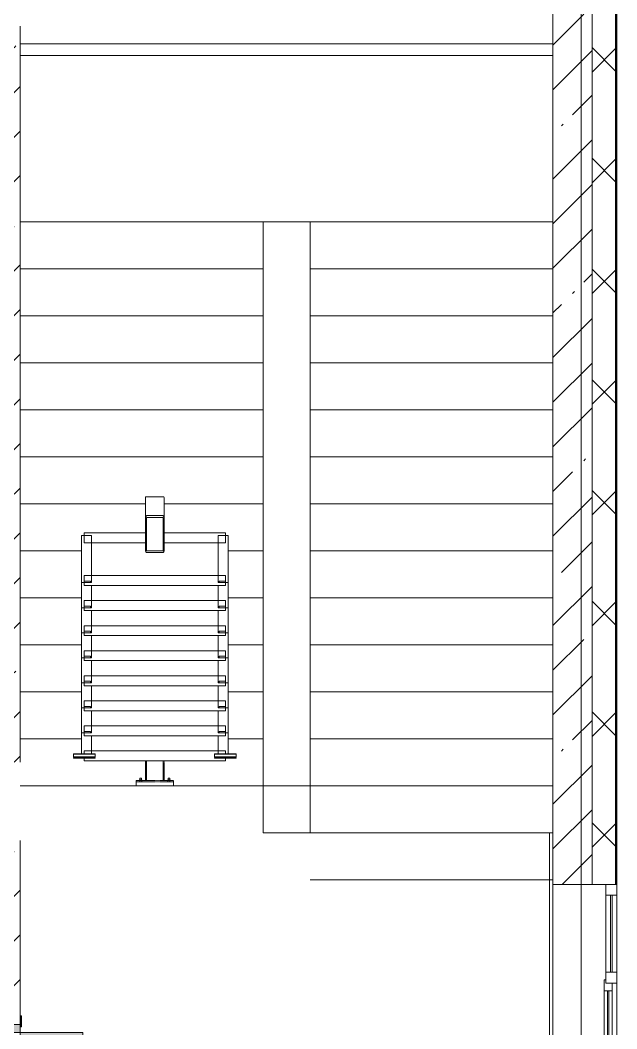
# Model space of a CAD drawing. Header units: millimetres. Extents: x 35316 to 242799, y -8553 to 29000.
# Drawn here: x 229357 to 233165, y 12198 to 18638 of the extents above; entities that cross this region are included whole.
import ezdxf

# ---------------------------------------------------------------- set-up
doc = ezdxf.new("R2010")
doc.units = ezdxf.units.MM
doc.linetypes.add('200_ШТРИХ__ш1_п0_6_', pattern=[1.6, 1, -0.6])
for name, color, linetype, lineweight in [('A-DETL-MBND-1', 7, '200_ШТРИХ__ш1_п0_6_', 9), ('A-GENM-6', 7, 'Continuous', 5), ('A-GLAZ-2', 7, 'Continuous', 5), ('A-WALL', 7, 'Continuous', 9), ('A-WALL-2', 7, 'Continuous', 5), ('I-WALL-5', 7, 'Continuous', 5), ('S-STRS-3', 7, 'Continuous', 5), ('Оси', 7, 'Continuous', 9)]:
    doc.layers.add(name, color=color, linetype=linetype, lineweight=lineweight)
for name, color, linetype, lineweight, true_color in [('A-DOOR-3', 7, 'Continuous', 5, 0xaaaaaa), ('A-DOOR-4', 7, 'Continuous', 5, 0xe2e2e2), ('A-DOOR-FRAM-2', 7, 'Continuous', 5, 0xe2e2e2), ('A-DOOR-FRAM-3', 7, 'Continuous', 5, 0xaaaaaa), ('A-FLOR-3', 7, 'Continuous', 5, 0xaaaaaa)]:
    doc.layers.add(name, color=color, linetype=linetype, lineweight=lineweight, true_color=true_color)
pattern_1 = [(45, (107926.8, 0), (-285.1231, 285.1231), []), (45, (108211.92, 0), (-285.1231, 285.1231), [504.031, -100.806, 16.764, -84.042])]

# ---------------------------------------------------------------- blocks, each defined once
blk = doc.blocks.new('110_Дверь_СКБ_2Ст - Д-1_л_Лестничная клетка EIS60 2-V148-3_3_2_птичка')
at = {"layer": 'A-DOOR-4'}
for points in [[(662.5, 110), (662.5, 1010), (612.5, 1010), (612.5, 110)], [(-587.5, 510), (-637.5, 510), (-637.5, 110), (-587.5, 110), (-587.5, 394.7)], [(712.5, 30), (697.5, 30), (697.5, -110), (712.5, -110)]]:
    blk.add_hatch(color=256, dxfattribs=at).paths.add_polyline_path(points)
h = blk.add_hatch(color=256, dxfattribs=at)
h.paths.add_polyline_path([(712.5, 110), (662.5, 110), (662.5, 60), (652.5, 60), (652.5, 30), (712.5, 30)])
h.paths.add_polyline_path([(-627.5, 30), (-627.5, 60), (-637.5, 60), (-637.5, 110), (-687.5, 110), (-687.5, 30)])
at = {"layer": 'A-DOOR-FRAM-2'}
for points in [[(-672.5, 110), (-672.5, 118), (-742.5, 118), (-742.5, 110)], [(767.5, 110), (767.5, 118), (697.5, 118), (697.5, 110)], [(-672.5, 30), (-687.5, 30), (-687.5, -110), (-672.5, -110)], [(-672.5, -110), (-742.5, -110), (-742.5, -118), (-672.5, -118)], [(767.5, -118), (767.5, -110), (697.5, -110), (697.5, -118)]]:
    blk.add_hatch(color=256, dxfattribs=at).paths.add_polyline_path(points)
at = {"layer": 'A-DOOR-3'}
for p, q in [((662.5, 1010), (612.5, 1010)), ((612.5, 1010), (612.5, 110)), ((662.5, 110), (662.5, 1010)), ((-637.5, 510), (-637.5, 110)), ((-587.5, 510), (-637.5, 510)), ((-587.5, 110), (-587.5, 510)), ((-637.5, 110), (-587.5, 110)), ((612.5, 110), (662.5, 110))]:
    blk.add_line(p, q, dxfattribs=at)
for centre, radius, start, end in [((662.5, 110), 900, 90, 180), ((-637.5, 110), 400, 360, 90)]:
    blk.add_arc(centre, radius, start, end, dxfattribs=at)
at = {"layer": 'A-DOOR-FRAM-3'}
for p, q in [((-672.5, 118), (-742.5, 118)), ((-742.5, 118), (-742.5, 110)), ((-742.5, 110), (-672.5, 110)), ((-637.5, 110), (-687.5, 110)), ((-687.5, 110), (-687.5, 30)), ((-672.5, 110), (-672.5, 118)), ((-637.5, 60), (-637.5, 110)), ((662.5, 110), (662.5, 60)), ((712.5, 110), (662.5, 110)), ((767.5, 118), (697.5, 118)), ((697.5, 118), (697.5, 110)), ((697.5, 110), (767.5, 110)), ((712.5, 30), (712.5, 110)), ((767.5, 110), (767.5, 118)), ((-687.5, 30), (-627.5, 30)), ((-672.5, 30), (-687.5, 30)), ((-687.5, 30), (-687.5, -110)), ((-672.5, -110), (-672.5, 30)), ((-627.5, 60), (-637.5, 60)), ((-627.5, 30), (-627.5, 60)), ((662.5, 60), (652.5, 60)), ((652.5, 60), (652.5, 30)), ((652.5, 30), (712.5, 30)), ((712.5, 30), (697.5, 30)), ((697.5, 30), (697.5, -110)), ((712.5, -110), (712.5, 30)), ((-672.5, -110), (-742.5, -110)), ((-742.5, -110), (-742.5, -118)), ((-742.5, -118), (-672.5, -118)), ((-687.5, -110), (-672.5, -110)), ((-672.5, -118), (-672.5, -110)), ((697.5, -110), (712.5, -110)), ((767.5, -110), (697.5, -110)), ((697.5, -110), (697.5, -118)), ((697.5, -118), (767.5, -118)), ((767.5, -118), (767.5, -110))]:
    blk.add_line(p, q, dxfattribs=at)
blk = doc.blocks.new('120_Окно_СКБ_2Ст_Фрамуга сверху - 120_Окно_СКБ_2Ст_2300х2500_h_ ДОО 2-24160916-3_3_2_птичка')
at = {"layer": 'A-GLAZ-2'}
for p, q in [((-1150, 13), (-1150, 83)), ((-1150, 83), (-1080, 83)), ((1150, 83), (-1150, 83)), ((-1080, 83), (-1080, 13)), ((-1080, 83), (1080, 83)), ((-590, 13), (-590, 83)), ((-590, 83), (-520, 83)), ((-520, 83), (-520, 13)), ((1080, 13), (1080, 83)), ((1080, 83), (1150, 83)), ((1150, 83), (1150, 13)), ((-1080, 13), (-1150, 13)), ((-1150, 13), (-540, 13)), ((-590, 53), (-1080, 53)), ((-590, 43), (-1080, 43)), ((-1080, 13), (-540, 13)), ((-520, 13), (-590, 13)), ((-520, 13), (-540, 13)), ((-540, 13), (-540, 3)), ((-540, 3), (1100, 3)), ((1100, 3), (-540, 3)), ((1080, 53), (-520, 53)), ((-520, 53), (-520, 13)), ((-470, 3), (-470, 53)), ((-470, 33), (1030, 33)), ((1030, 23), (-470, 23)), ((1030, 3), (1030, 53)), ((1080, 13), (1080, 53)), ((1150, 13), (1080, 13)), ((1100, 13), (1080, 13)), ((1100, 13), (1150, 13)), ((1100, 3), (1100, 13))]:
    blk.add_line(p, q, dxfattribs=at)
blk = doc.blocks.new('Анкер клиновой - Анкер клиновой МКТ В 10-10-16_85-22193208-3_3_2_птичка')
at = {"layer": 'A-DETL-MBND-1'}
for p, q in [((122191.4, 13788), (122191.4, 13784)), ((122207.4, 13788), (122191.4, 13788)), ((122191.4, 13788), (122207.4, 13788)), ((122194.4, 13798), (122194.4, 13784)), ((122204.4, 13798), (122194.4, 13798)), ((122194.4, 13798), (122204.4, 13798)), ((122204.4, 13784), (122204.4, 13798)), ((122207.4, 13784), (122207.4, 13788))]:
    blk.add_line(p, q, dxfattribs=at)
blk = doc.blocks.new('ОМ_Полоса_Трапеция прямоугольная_Прокат_ГОСТ 103-2006 - ОМ_Полоса_Трапеция прямоугольная_Прокат_ГОСТ 103-2006-21111644-3_3_2_птичка')
at = {"layer": 'A-GENM-6'}
for p, q in [((122699.4, 15046.5), (122699.4, 15056.5)), ((122699.4, 15056.5), (122739.4, 15056.5)), ((122739.4, 15046.5), (122699.4, 15046.5)), ((122739.4, 15056.5), (122739.4, 15046.5))]:
    blk.add_line(p, q, dxfattribs=at)
blk = doc.blocks.new('ОМ_Полоса_Трапеция прямоугольная_Прокат_ГОСТ 103-2006 - ОМ_Полоса_Трапеция прямоугольная_Прокат_ГОСТ 103-2006-V169-3_3_2_птичка')
at = {"layer": 'A-GENM-6'}
for p, q in [((122699.4, 14416.5), (122699.4, 14406.5)), ((122739.4, 14416.5), (122699.4, 14416.5)), ((122699.4, 14406.5), (122739.4, 14406.5)), ((122739.4, 14406.5), (122739.4, 14416.5))]:
    blk.add_line(p, q, dxfattribs=at)
blk = doc.blocks.new('ОМ_Полоса_Трапеция прямоугольная_Прокат_ГОСТ 103-2006 - ОМ_Полоса_Трапеция прямоугольная_Прокат_ГОСТ 103-2006-V170-3_3_2_птичка')
at = {"layer": 'A-GENM-6'}
for p, q in [((122699.4, 14256.5), (122699.4, 14246.5)), ((122739.4, 14256.5), (122699.4, 14256.5)), ((122699.4, 14246.5), (122739.4, 14246.5)), ((122739.4, 14246.5), (122739.4, 14256.5))]:
    blk.add_line(p, q, dxfattribs=at)
blk = doc.blocks.new('ОМ_Полоса_Трапеция прямоугольная_Прокат_ГОСТ 103-2006 - ОМ_Полоса_Трапеция прямоугольная_Прокат_ГОСТ 103-2006-V171-3_3_2_птичка')
at = {"layer": 'A-GENM-6'}
for p, q in [((122699.4, 14096.5), (122699.4, 14086.5)), ((122739.4, 14096.5), (122699.4, 14096.5)), ((122699.4, 14086.5), (122739.4, 14086.5)), ((122739.4, 14086.5), (122739.4, 14096.5))]:
    blk.add_line(p, q, dxfattribs=at)
blk = doc.blocks.new('ОМ_Полоса_Прокат_ГОСТ 103-2006 - ОМ_Полоса_Прокат_ГОСТ 103-2006-22193251-3_3_2_птичка')
at = {"layer": 'A-GENM-6'}
for p, q in [((122809.4, 13929.5), (122669.4, 13929.5)), ((122669.4, 13929.5), (122669.4, 13926.5)), ((122669.4, 13926.5), (122809.4, 13926.5)), ((122809.4, 13926.5), (122809.4, 13929.5))]:
    blk.add_line(p, q, dxfattribs=at)
blk = doc.blocks.new('ОМ_Полоса_Прокат_ГОСТ 103-2006 - ОМ_Полоса_Прокат_ГОСТ 103-2006-22193252-3_3_2_птичка')
at = {"layer": 'A-GENM-6'}
for p, q in [((122669.4, 13954.2), (122669.4, 13950.8)), ((122809.4, 13954.2), (122669.4, 13954.2)), ((122669.4, 13950.8), (122809.4, 13950.8)), ((122669.4, 13933.9), (122669.4, 13950.8)), ((122809.4, 13933.9), (122669.4, 13933.9)), ((122809.4, 13950.8), (122809.4, 13954.2)), ((122809.4, 13950.8), (122809.4, 13933.9))]:
    blk.add_line(p, q, dxfattribs=at)
blk = doc.blocks.new('ОМ_Полоса_Трапеция прямоугольная_Прокат_ГОСТ 103-2006 - ОМ_Полоса_Трапеция прямоугольная_Прокат_ГОСТ 103-2006-21111686-3_3_2_птичка')
at = {"layer": 'A-GENM-6'}
for p, q in [((121839.4, 15056.5), (121879.4, 15056.5)), ((121839.4, 15046.5), (121839.4, 15056.5)), ((121879.4, 15046.5), (121839.4, 15046.5)), ((121879.4, 15056.5), (121879.4, 15046.5))]:
    blk.add_line(p, q, dxfattribs=at)
blk = doc.blocks.new('ОМ_Полоса_Трапеция прямоугольная_Прокат_ГОСТ 103-2006 - ОМ_Полоса_Трапеция прямоугольная_Прокат_ГОСТ 103-2006-V172-3_3_2_птичка')
at = {"layer": 'A-GENM-6'}
for p, q in [((121879.4, 14416.5), (121839.4, 14416.5)), ((121839.4, 14416.5), (121839.4, 14406.5)), ((121839.4, 14406.5), (121879.4, 14406.5)), ((121879.4, 14406.5), (121879.4, 14416.5))]:
    blk.add_line(p, q, dxfattribs=at)
blk = doc.blocks.new('ОМ_Полоса_Трапеция прямоугольная_Прокат_ГОСТ 103-2006 - ОМ_Полоса_Трапеция прямоугольная_Прокат_ГОСТ 103-2006-V173-3_3_2_птичка')
at = {"layer": 'A-GENM-6'}
for p, q in [((121879.4, 14256.5), (121839.4, 14256.5)), ((121839.4, 14256.5), (121839.4, 14246.5)), ((121839.4, 14246.5), (121879.4, 14246.5)), ((121879.4, 14246.5), (121879.4, 14256.5))]:
    blk.add_line(p, q, dxfattribs=at)
blk = doc.blocks.new('ОМ_Полоса_Трапеция прямоугольная_Прокат_ГОСТ 103-2006 - ОМ_Полоса_Трапеция прямоугольная_Прокат_ГОСТ 103-2006-V174-3_3_2_птичка')
at = {"layer": 'A-GENM-6'}
for p, q in [((121879.4, 14096.5), (121839.4, 14096.5)), ((121839.4, 14096.5), (121839.4, 14086.5)), ((121839.4, 14086.5), (121879.4, 14086.5)), ((121879.4, 14086.5), (121879.4, 14096.5))]:
    blk.add_line(p, q, dxfattribs=at)
blk = doc.blocks.new('ОМ_Полоса_Прокат_ГОСТ 103-2006 - ОМ_Полоса_Прокат_ГОСТ 103-2006-22193295-3_3_2_птичка')
at = {"layer": 'A-GENM-6'}
for p, q in [((121909.4, 13929.5), (121769.4, 13929.5)), ((121769.4, 13929.5), (121769.4, 13926.5)), ((121769.4, 13926.5), (121909.4, 13926.5)), ((121909.4, 13926.5), (121909.4, 13929.5))]:
    blk.add_line(p, q, dxfattribs=at)
blk = doc.blocks.new('ОМ_Полоса_Прокат_ГОСТ 103-2006 - ОМ_Полоса_Прокат_ГОСТ 103-2006-22193296-3_3_2_птичка')
at = {"layer": 'A-GENM-6'}
for p, q in [((121909.4, 13954.2), (121769.4, 13954.2)), ((121769.4, 13954.2), (121769.4, 13950.8)), ((121769.4, 13950.8), (121909.4, 13950.8)), ((121769.4, 13933.9), (121769.4, 13950.8)), ((121909.4, 13933.9), (121769.4, 13933.9)), ((121909.4, 13950.8), (121909.4, 13954.2)), ((121909.4, 13950.8), (121909.4, 13933.9))]:
    blk.add_line(p, q, dxfattribs=at)
blk = doc.blocks.new('ОМ_Нижняя опорная пятка1 - ОМ_Нижняя опорная пятка-21111576-3_3_2_птичка')
at = {"layer": 'A-DETL-MBND-1'}
for p, q in [((-96, -10), (-96, 0)), ((-84, -10), (-84, 0)), ((84, -10), (84, 0)), ((96, -10), (96, 0))]:
    blk.add_line(p, q, dxfattribs=at)
blk = doc.blocks.new('ОМ_Труба_ГОСТ 8639-82 - ОМ_Труба_ГОСТ 8639-82-21111694-3_3_2_птичка')
at = {"layer": 'A-GENM-6'}
for p, q in [((122229.4, 15590.5), (122229.4, 15456.5)), ((122238.4, 15595.1), (122340.4, 15595.1)), ((122349.4, 15456.5), (122349.4, 15590.5)), ((122238.4, 15474.2), (122340.4, 15474.2)), ((122340.4, 15462.4), (122238.4, 15462.4)), ((122229.4, 15256.4), (122229.4, 15456.5)), ((122235.4, 15456.5), (122235.4, 15256.4)), ((122343.4, 15256.4), (122343.4, 15456.5)), ((122349.4, 15456.5), (122349.4, 15256.4)), ((122238.4, 15250.5), (122340.4, 15250.5)), ((122340.4, 15238.8), (122238.4, 15238.8))]:
    blk.add_line(p, q, dxfattribs=at)
at = {"layer": 'A-GENM-6', "flags": 128}
for points in [[(122229.4, 15456.5), (122229.6, 15460), (122230.1, 15463.3), (122231, 15466.3), (122232.1, 15469), (122233.4, 15471.2), (122235, 15472.8), (122236.7, 15473.8), (122238.4, 15474.2)], [(122238.4, 15462.4), (122237.9, 15462.3), (122237.3, 15461.9), (122236.8, 15461.4), (122236.3, 15460.7), (122235.9, 15459.8), (122235.7, 15458.8), (122235.5, 15457.7), (122235.4, 15456.5)], [(122340.4, 15474.2), (122342.2, 15473.8), (122343.9, 15472.8), (122345.4, 15471.2), (122346.8, 15469), (122347.9, 15466.3), (122348.8, 15463.3), (122349.3, 15460), (122349.4, 15456.5)], [(122343.4, 15456.5), (122343.4, 15457.7), (122343.2, 15458.8), (122342.9, 15459.8), (122342.6, 15460.7), (122342.1, 15461.4), (122341.6, 15461.9), (122341, 15462.3), (122340.4, 15462.4)], [(122238.4, 15238.8), (122236.7, 15239.1), (122235, 15240.1), (122233.4, 15241.8), (122232.1, 15243.9), (122231, 15246.6), (122230.1, 15249.7), (122229.6, 15253), (122229.4, 15256.4)], [(122235.4, 15256.4), (122235.5, 15255.3), (122235.7, 15254.2), (122235.9, 15253.2), (122236.3, 15252.3), (122236.8, 15251.5), (122237.3, 15251), (122237.9, 15250.7), (122238.4, 15250.5)], [(122349.4, 15256.4), (122349.3, 15253), (122348.8, 15249.7), (122347.9, 15246.6), (122346.8, 15243.9), (122345.4, 15241.8), (122343.9, 15240.1), (122342.2, 15239.1), (122340.4, 15238.8)], [(122340.4, 15250.5), (122341, 15250.7), (122341.6, 15251), (122342.1, 15251.5), (122342.6, 15252.3), (122342.9, 15253.2), (122343.2, 15254.2), (122343.4, 15255.3), (122343.4, 15256.4)]]:
    blk.add_lwpolyline(points, dxfattribs=at)
at = {"layer": 'A-GENM-6'}
for centre, major_axis, start_param, end_param in [((122238.4, 15590.5), (9, 0), 1.570796, 3.141593), ((122340.4, 15590.5), (9, 0), 0, 1.570796), ((122238.4, 15538.5), (9, 0), 3.141593, 3.665191), ((122340.4, 15538.5), (-9, 0), 2.617994, 3.141593)]:
    blk.add_ellipse(centre, major_axis=major_axis, ratio=0.509802, start_param=start_param, end_param=end_param, dxfattribs=at)
blk = doc.blocks.new('ОМ_Уголок_ГОСТ 8509-93 - ОМ_Уголок_ГОСТ 8509-93-22194532-3_3_2_птичка')
at = {"layer": 'A-GENM-6'}
for p, q in [((0, 45.2), (0, -17.8)), ((390, 45.2), (0, 45.2)), ((900, 45.2), (510, 45.2)), ((900, -17.8), (900, 45.2)), ((0, -17.8), (390, -17.8)), ((510, -17.8), (900, -17.8))]:
    blk.add_line(p, q, dxfattribs=at)
blk = doc.blocks.new('ОМ_Уголок_ГОСТ 8509-93 - ОМ_Уголок_ГОСТ 8509-93-V175-3_3_2_птичка')
at = {"layer": 'A-GENM-6'}
for p, q in [((0, 45.2), (0, -17.8)), ((900, 45.2), (0, 45.2)), ((900, -17.8), (900, 45.2)), ((0, -17.8), (900, -17.8))]:
    blk.add_line(p, q, dxfattribs=at)
blk = doc.blocks.new('ОМ_Уголок_ГОСТ 8509-93 - ОМ_Уголок_ГОСТ 8509-93-22194533-3_3_2_птичка')
at = {"layer": 'A-GENM-6'}
for p, q in [((0, 45.2), (0, -17.8)), ((300, 45.2), (0, 45.2)), ((300, -17.8), (300, 45.2)), ((0, -17.8), (300, -17.8))]:
    blk.add_line(p, q, dxfattribs=at)
blk = doc.blocks.new('ОМ_Уголок_ГОСТ 8509-93 - ОМ_Уголок_ГОСТ 8509-93-V176-3_3_2_птичка')
at = {"layer": 'A-GENM-6'}
for p, q in [((0, 45.2), (0, -17.8)), ((142.2, 45.2), (0, 45.2)), ((0, -17.8), (160, -17.8))]:
    blk.add_line(p, q, dxfattribs=at)
blk = doc.blocks.new('ОМ_Уголок_ГОСТ 8509-93 - ОМ_Уголок_ГОСТ 8509-93-V177-3_3_2_птичка')
at = {"layer": 'A-GENM-6'}
for p, q in [((300, 45.2), (157.8, 45.2)), ((300, -17.8), (300, 45.2)), ((140, -17.8), (300, -17.8))]:
    blk.add_line(p, q, dxfattribs=at)
blk = doc.blocks.new('ОМ_Уголок_ГОСТ 8509-93 - ОМ_Уголок_ГОСТ 8509-93-V178-3_3_2_птичка')
at = {"layer": 'A-GENM-6'}
for p, q in [((0, 45.2), (0, 27.8)), ((900, 45.2), (0, 45.2)), ((0, 7.4), (0, -17.8)), ((900, 27.8), (900, 45.2)), ((900, -17.8), (900, 7.4)), ((0, -17.8), (900, -17.8))]:
    blk.add_line(p, q, dxfattribs=at)
blk = doc.blocks.new('ОМ_Уголок_ГОСТ 8509-93 - ОМ_Уголок_ГОСТ 8509-93-V179-3_3_2_птичка')
at = {"layer": 'A-GENM-6'}
for p, q in [((0, 45.2), (0, -17.8)), ((7.4, 45.2), (0, 45.2)), ((142.2, 45.2), (27.8, 45.2)), ((0, -17.8), (7.4, -17.8)), ((27.8, -17.8), (160, -17.8))]:
    blk.add_line(p, q, dxfattribs=at)
blk = doc.blocks.new('ОМ_Уголок_ГОСТ 8509-93 - ОМ_Уголок_ГОСТ 8509-93-V180-3_3_2_птичка')
at = {"layer": 'A-GENM-6'}
for p, q in [((272.2, 45.2), (157.8, 45.2)), ((300, 45.2), (292.6, 45.2)), ((300, -17.8), (300, 45.2)), ((140, -17.8), (272.2, -17.8)), ((292.6, -17.8), (300, -17.8))]:
    blk.add_line(p, q, dxfattribs=at)
blk = doc.blocks.new('ОМ_Труба_ГОСТ 8639-82 - ОМ_Труба_ГОСТ 8639-82-21111710-3_3_2_птичка')
at = {"layer": 'A-DETL-MBND-1'}
for p, q in [((122229.4, 13908.7), (122229.4, 13784)), ((122235.4, 13908.7), (122235.4, 13784)), ((122343.4, 13908.7), (122343.4, 13784)), ((122349.4, 13784), (122349.4, 13908.7))]:
    blk.add_line(p, q, dxfattribs=at)
blk = doc.blocks.new('ОМ_Уголок_ГОСТ 8510-86 - ОМ_Уголок_ГОСТ 8510-86-21111720-3_3_2_птичка')
at = {"layer": 'A-DETL-MBND-1'}
for p, q in [((0, 34), (0, 0)), ((0, 10), (240, 10)), ((0, 0), (240, 0)), ((240, 0), (240, 34))]:
    blk.add_line(p, q, dxfattribs=at)
blk = doc.blocks.new('Зашивка приборов отопления41 - Зашивка приборов отопления-33325756-3_3_2_птичка')
at = {"layer": 'A-WALL-2'}
for p, q in [((121290.8, 18669.6), (124690.8, 18669.6)), ((124690.8, 18669.6), (121290.8, 18669.6)), ((121290.8, 18594.6), (124690.8, 18594.6))]:
    blk.add_line(p, q, dxfattribs=at)

msp = doc.modelspace()

# ---------------------------------------------------------------- hatches: boundary and pattern name
at = {"layer": 'A-WALL-2'}
h = msp.add_hatch(dxfattribs=at)
h.set_pattern_fill('FP_112', color=256, style=0, pattern_type=2)
h.set_pattern_definition([(45, (107926.8, 0), (-353.5534, 353.5534), []), (135, (107926.8, 0), (-353.5534, -353.5534), [])])
h.paths.add_polyline_path([(233006.8, -250), (233156.8, -250), (233156.8, 7700), (233006.8, 7700), (233006.8, -100)])
h.paths.add_polyline_path([(233156.8, 8900), (233156.8, 10820), (233006.8, 10820), (233006.8, 8900)])
h.paths.add_polyline_path([(233156.8, 13120), (233156.8, 21400), (233006.8, 21400), (233006.8, 13120)])
at = {"layer": 'I-WALL-5'}
h = msp.add_hatch(dxfattribs=at)
h.set_pattern_fill('FP_108', color=256, style=0, pattern_type=2)
h.set_pattern_definition(pattern_1)
h.paths.add_polyline_path([(232756.8, 10600), (233006.8, 10600), (233006.8, 10820), (232756.8, 10820)])
h.paths.add_polyline_path([(233006.8, 13120), (233006.8, 21400), (232756.8, 21400), (232756.8, 13120)])
h = msp.add_hatch(dxfattribs=at)
h.set_pattern_fill('FP_108', color=256, style=0, pattern_type=2)
h.set_pattern_definition(pattern_1)
h.paths.add_polyline_path([(229356.8, 10380), (229356.8, 10825), (229136.8, 10825), (229136.8, 10380)])
h.paths.add_polyline_path([(229356.8, 12225), (229356.8, 13400), (229136.8, 13400), (229136.8, 12225), (229306.8, 12225)])
h.paths.add_polyline_path([(229356.8, 13900), (229356.8, 18600), (229136.8, 18600), (229136.8, 13900), (229148.8, 13900)])
h.paths.add_polyline_path([(229356.4, 19100), (229356.8, 19100), (229356.8, 19110), (229136.8, 19110), (229136.8, 19100)])

# ---------------------------------------------------------------- linework, layer by layer
at = {"layer": 'A-FLOR-3'}
for p, q in [((231206.8, 13750), (229356.8, 13750)), ((230906.8, 13450), (230906.8, 13750)), ((231206.8, 13450), (231206.8, 13750)), ((232735.8, 13450), (230906.8, 13450)), ((232735.8, 10600), (232735.8, 13450)), ((232756.8, 13150), (232735.8, 13150))]:
    msp.add_line(p, q, dxfattribs=at)
at = {"layer": 'A-WALL'}
for p, q in [((233156.8, 13120), (233156.8, 21550)), ((233159.8, 13120), (233159.8, 21553)), ((233006.8, 21400), (233006.8, 13120)), ((233006.8, 13120), (233006.8, 21400))]:
    msp.add_line(p, q, dxfattribs=at)
at = {"layer": 'A-WALL-2'}
for p, q in [((233164.8, 7700), (233164.8, 21558)), ((233006.8, 13120), (233164.8, 13120))]:
    msp.add_line(p, q, dxfattribs=at)
at = {"layer": 'I-WALL-5'}
for p, q in [((232756.8, 18850), (232756.8, 10600)), ((229356.8, 13900), (229356.8, 18600)), ((229356.8, 12280), (229356.8, 13400)), ((232756.8, 13120), (233006.8, 13120))]:
    msp.add_line(p, q, dxfattribs=at)
at = {"layer": 'S-STRS-3'}
for p, q in [((229356.8, 17350), (230906.8, 17350)), ((229356.8, 17350), (230906.8, 17350)), ((230906.8, 17350), (231206.8, 17350)), ((230906.8, 17050), (230906.8, 17350)), ((232756.8, 17350), (231206.8, 17350)), ((231206.8, 17350), (231206.8, 17050)), ((232756.8, 17350), (231206.8, 17350)), ((229356.8, 17050), (230906.8, 17050)), ((229356.8, 17050), (230906.8, 17050)), ((230906.8, 16750), (230906.8, 17050)), ((231206.8, 17050), (231206.8, 16750)), ((232756.8, 17050), (231206.8, 17050)), ((232756.8, 17050), (231206.8, 17050)), ((229356.8, 16750), (230906.8, 16750)), ((229356.8, 16750), (230906.8, 16750)), ((230906.8, 16450), (230906.8, 16750)), ((231206.8, 16750), (231206.8, 16450)), ((232756.8, 16750), (231206.8, 16750)), ((232756.8, 16750), (231206.8, 16750)), ((229356.8, 16450), (230906.8, 16450)), ((229356.8, 16450), (230906.8, 16450)), ((230906.8, 16150), (230906.8, 16450)), ((231206.8, 16450), (231206.8, 16150)), ((232756.8, 16450), (231206.8, 16450)), ((232756.8, 16450), (231206.8, 16450)), ((229356.8, 16150), (230906.8, 16150)), ((229356.8, 16150), (230906.8, 16150)), ((230906.8, 15850), (230906.8, 16150)), ((231206.8, 16150), (231206.8, 15850)), ((232756.8, 16150), (231206.8, 16150)), ((232756.8, 16150), (231206.8, 16150)), ((229356.8, 15850), (230906.8, 15850)), ((229356.8, 15850), (230906.8, 15850)), ((230906.8, 15550), (230906.8, 15850)), ((231206.8, 15850), (231206.8, 15550)), ((232756.8, 15850), (231206.8, 15850)), ((232756.8, 15850), (231206.8, 15850)), ((229356.8, 15550), (230159.4, 15550)), ((229356.8, 15550), (230159.4, 15550)), ((230273.1, 15550), (230906.8, 15550)), ((230273.1, 15550), (230906.8, 15550)), ((230906.8, 15250), (230906.8, 15550)), ((231206.8, 15550), (231206.8, 15250)), ((232756.8, 15550), (231206.8, 15550)), ((232756.8, 15550), (231206.8, 15550)), ((229356.8, 15250), (229748.4, 15250)), ((229356.8, 15250), (229748.4, 15250)), ((230684, 15250), (230906.8, 15250)), ((230684, 15250), (230906.8, 15250)), ((230906.8, 14950), (230906.8, 15250)), ((231206.8, 15250), (231206.8, 14950)), ((232756.8, 15250), (231206.8, 15250)), ((232756.8, 15250), (231206.8, 15250)), ((229356.8, 14950), (229748.4, 14950)), ((229356.8, 14950), (229748.4, 14950)), ((230684, 14950), (230906.8, 14950)), ((230684, 14950), (230906.8, 14950)), ((230906.8, 14650), (230906.8, 14950)), ((231206.8, 14950), (231206.8, 14650)), ((232756.8, 14950), (231206.8, 14950)), ((232756.8, 14950), (231206.8, 14950)), ((229356.8, 14650), (229748.4, 14650)), ((229356.8, 14650), (229748.4, 14650)), ((230684, 14650), (230906.8, 14650)), ((230684, 14650), (230906.8, 14650)), ((230906.8, 14350), (230906.8, 14650)), ((231206.8, 14650), (231206.8, 14350)), ((232756.8, 14650), (231206.8, 14650)), ((232756.8, 14650), (231206.8, 14650)), ((229356.8, 14350), (229748.4, 14350)), ((229356.8, 14350), (229748.4, 14350)), ((230684, 14350), (230906.8, 14350)), ((230684, 14350), (230906.8, 14350)), ((230906.8, 14050), (230906.8, 14350)), ((231206.8, 14350), (231206.8, 14050)), ((232756.8, 14350), (231206.8, 14350)), ((232756.8, 14350), (231206.8, 14350)), ((229356.8, 14050), (229748.4, 14050)), ((229356.8, 14050), (229748.4, 14050)), ((230684, 14050), (230906.8, 14050)), ((230684, 14050), (230906.8, 14050)), ((230906.8, 13750), (230906.8, 14050)), ((231206.8, 14050), (231206.8, 13750)), ((232756.8, 14050), (231206.8, 14050)), ((232756.8, 14050), (231206.8, 14050)), ((232756.8, 13750), (231206.8, 13750)), ((232756.8, 13750), (231206.8, 13750)), ((232756.8, 13450), (232735.8, 13450)), ((232756.8, 13450), (232735.8, 13450)), ((232756.8, 13150), (231206.8, 13150))]:
    msp.add_line(p, q, dxfattribs=at)
at = {"layer": 'Оси'}
msp.add_line((232936.8, 10029.8), (232936.8, 21915.1), dxfattribs=at)

# ---------------------------------------------------------------- block references
at = {"layer": 'A-DETL-MBND-1'}
for name, p in [('ОМ_Труба_ГОСТ 8639-82 - ОМ_Труба_ГОСТ 8639-82-21111710-3_3_2_птичка', (107926.8, 0)), ('Анкер клиновой - Анкер клиновой МКТ В 10-10-16_85-22193208-3_3_2_птичка', (107926.8, 0)), ('ОМ_Нижняя опорная пятка1 - ОМ_Нижняя опорная пятка-21111576-3_3_2_птичка', (230216.2, 13784)), ('Анкер клиновой - Анкер клиновой МКТ В 10-10-16_85-22193208-3_3_2_птичка', (108106.8, 0))]:
    msp.add_blockref(name, p, dxfattribs=at)
at = {"layer": 'A-DETL-MBND-1', "extrusion": (0, 0, -1), "rotation": 180}
msp.add_blockref('ОМ_Уголок_ГОСТ 8510-86 - ОМ_Уголок_ГОСТ 8510-86-21111720-3_3_2_птичка', (-230096.2, 13784), dxfattribs=at)
at = {"layer": 'A-DOOR-3', "rotation": 269.9999999999998}
msp.add_blockref('110_Дверь_СКБ_2Ст - Д-1_л_Лестничная клетка EIS60 2-V148-3_3_2_птичка', (229246.8, 11537.5), dxfattribs=at)
at = {"layer": 'A-GENM-6'}
for name, p in [('ОМ_Труба_ГОСТ 8639-82 - ОМ_Труба_ГОСТ 8639-82-21111694-3_3_2_птичка', (107926.8, 0)), ('ОМ_Полоса_Трапеция прямоугольная_Прокат_ГОСТ 103-2006 - ОМ_Полоса_Трапеция прямоугольная_Прокат_ГОСТ 103-2006-21111686-3_3_2_птичка', (107926.8, 0)), ('ОМ_Полоса_Трапеция прямоугольная_Прокат_ГОСТ 103-2006 - ОМ_Полоса_Трапеция прямоугольная_Прокат_ГОСТ 103-2006-21111644-3_3_2_птичка', (107926.8, 0)), ('ОМ_Полоса_Трапеция прямоугольная_Прокат_ГОСТ 103-2006 - ОМ_Полоса_Трапеция прямоугольная_Прокат_ГОСТ 103-2006-21111686-3_3_2_птичка', (107926.8, -160)), ('ОМ_Полоса_Трапеция прямоугольная_Прокат_ГОСТ 103-2006 - ОМ_Полоса_Трапеция прямоугольная_Прокат_ГОСТ 103-2006-21111644-3_3_2_птичка', (107926.8, -160)), ('ОМ_Полоса_Трапеция прямоугольная_Прокат_ГОСТ 103-2006 - ОМ_Полоса_Трапеция прямоугольная_Прокат_ГОСТ 103-2006-21111686-3_3_2_птичка', (107926.8, -320)), ('ОМ_Полоса_Трапеция прямоугольная_Прокат_ГОСТ 103-2006 - ОМ_Полоса_Трапеция прямоугольная_Прокат_ГОСТ 103-2006-21111644-3_3_2_птичка', (107926.8, -320)), ('ОМ_Полоса_Трапеция прямоугольная_Прокат_ГОСТ 103-2006 - ОМ_Полоса_Трапеция прямоугольная_Прокат_ГОСТ 103-2006-21111686-3_3_2_птичка', (107926.8, -480)), ('ОМ_Полоса_Трапеция прямоугольная_Прокат_ГОСТ 103-2006 - ОМ_Полоса_Трапеция прямоугольная_Прокат_ГОСТ 103-2006-21111644-3_3_2_птичка', (107926.8, -480)), ('ОМ_Полоса_Трапеция прямоугольная_Прокат_ГОСТ 103-2006 - ОМ_Полоса_Трапеция прямоугольная_Прокат_ГОСТ 103-2006-V172-3_3_2_птичка', (107926.8, 0)), ('ОМ_Полоса_Трапеция прямоугольная_Прокат_ГОСТ 103-2006 - ОМ_Полоса_Трапеция прямоугольная_Прокат_ГОСТ 103-2006-V169-3_3_2_птичка', (107926.8, 0)), ('ОМ_Полоса_Трапеция прямоугольная_Прокат_ГОСТ 103-2006 - ОМ_Полоса_Трапеция прямоугольная_Прокат_ГОСТ 103-2006-V173-3_3_2_птичка', (107926.8, 0)), ('ОМ_Полоса_Трапеция прямоугольная_Прокат_ГОСТ 103-2006 - ОМ_Полоса_Трапеция прямоугольная_Прокат_ГОСТ 103-2006-V170-3_3_2_птичка', (107926.8, 0)), ('ОМ_Полоса_Трапеция прямоугольная_Прокат_ГОСТ 103-2006 - ОМ_Полоса_Трапеция прямоугольная_Прокат_ГОСТ 103-2006-V174-3_3_2_птичка', (107926.8, 0)), ('ОМ_Полоса_Трапеция прямоугольная_Прокат_ГОСТ 103-2006 - ОМ_Полоса_Трапеция прямоугольная_Прокат_ГОСТ 103-2006-V171-3_3_2_птичка', (107926.8, 0)), ('ОМ_Полоса_Прокат_ГОСТ 103-2006 - ОМ_Полоса_Прокат_ГОСТ 103-2006-22193296-3_3_2_птичка', (107926.8, 0)), ('ОМ_Полоса_Прокат_ГОСТ 103-2006 - ОМ_Полоса_Прокат_ГОСТ 103-2006-22193295-3_3_2_птичка', (107926.8, 0)), ('ОМ_Полоса_Прокат_ГОСТ 103-2006 - ОМ_Полоса_Прокат_ГОСТ 103-2006-22193252-3_3_2_птичка', (107926.8, 0)), ('ОМ_Полоса_Прокат_ГОСТ 103-2006 - ОМ_Полоса_Прокат_ГОСТ 103-2006-22193251-3_3_2_птичка', (107926.8, 0))]:
    msp.add_blockref(name, p, dxfattribs=at)
at = {"layer": 'A-GENM-6', "extrusion": (0, 0, -1)}
for name, p, rotation in [('ОМ_Уголок_ГОСТ 8509-93 - ОМ_Уголок_ГОСТ 8509-93-22194533-3_3_2_птичка', (-229766.2, 15046.5), 90.00000000000064), ('ОМ_Уголок_ГОСТ 8509-93 - ОМ_Уголок_ГОСТ 8509-93-22194532-3_3_2_птичка', (-229766.2, 15346.5), 180), ('ОМ_Уголок_ГОСТ 8509-93 - ОМ_Уголок_ГОСТ 8509-93-22194533-3_3_2_птичка', (-230666.2, 15346.5), 270.0000000000008), ('ОМ_Уголок_ГОСТ 8509-93 - ОМ_Уголок_ГОСТ 8509-93-V176-3_3_2_птичка', (-229766.2, 14886.5), 90.00000000000064), ('ОМ_Уголок_ГОСТ 8509-93 - ОМ_Уголок_ГОСТ 8509-93-V177-3_3_2_птичка', (-230666.2, 15186.5), 270.0000000000008), ('ОМ_Уголок_ГОСТ 8509-93 - ОМ_Уголок_ГОСТ 8509-93-V176-3_3_2_птичка', (-229766.2, 14726.5), 90.00000000000064), ('ОМ_Уголок_ГОСТ 8509-93 - ОМ_Уголок_ГОСТ 8509-93-V177-3_3_2_птичка', (-230666.2, 15026.5), 270.0000000000008), ('ОМ_Уголок_ГОСТ 8509-93 - ОМ_Уголок_ГОСТ 8509-93-V176-3_3_2_птичка', (-229766.2, 14566.5), 90.00000000000064), ('ОМ_Уголок_ГОСТ 8509-93 - ОМ_Уголок_ГОСТ 8509-93-V177-3_3_2_птичка', (-230666.2, 14866.5), 270.0000000000008), ('ОМ_Уголок_ГОСТ 8509-93 - ОМ_Уголок_ГОСТ 8509-93-V176-3_3_2_птичка', (-229766.2, 14406.5), 90.00000000000064), ('ОМ_Уголок_ГОСТ 8509-93 - ОМ_Уголок_ГОСТ 8509-93-V177-3_3_2_птичка', (-230666.2, 14706.5), 270.0000000000008), ('ОМ_Уголок_ГОСТ 8509-93 - ОМ_Уголок_ГОСТ 8509-93-V176-3_3_2_птичка', (-229766.2, 14246.5), 90.00000000000064), ('ОМ_Уголок_ГОСТ 8509-93 - ОМ_Уголок_ГОСТ 8509-93-V177-3_3_2_птичка', (-230666.2, 14546.5), 270.0000000000008), ('ОМ_Уголок_ГОСТ 8509-93 - ОМ_Уголок_ГОСТ 8509-93-V176-3_3_2_птичка', (-229766.2, 14086.5), 90.00000000000064), ('ОМ_Уголок_ГОСТ 8509-93 - ОМ_Уголок_ГОСТ 8509-93-V177-3_3_2_птичка', (-230666.2, 14386.5), 270.0000000000008), ('ОМ_Уголок_ГОСТ 8509-93 - ОМ_Уголок_ГОСТ 8509-93-V179-3_3_2_птичка', (-229766.2, 13926.5), 90.00000000000064), ('ОМ_Уголок_ГОСТ 8509-93 - ОМ_Уголок_ГОСТ 8509-93-V180-3_3_2_птичка', (-230666.2, 14226.5), 270.0000000000008)]:
    msp.add_blockref(name, p, dxfattribs=dict(at, rotation=rotation))
for name, p in [('ОМ_Уголок_ГОСТ 8509-93 - ОМ_Уголок_ГОСТ 8509-93-V175-3_3_2_птичка', (-230666.2, 15046.5)), ('ОМ_Уголок_ГОСТ 8509-93 - ОМ_Уголок_ГОСТ 8509-93-V175-3_3_2_птичка', (-230666.2, 14886.5)), ('ОМ_Уголок_ГОСТ 8509-93 - ОМ_Уголок_ГОСТ 8509-93-V175-3_3_2_птичка', (-230666.2, 14726.5)), ('ОМ_Уголок_ГОСТ 8509-93 - ОМ_Уголок_ГОСТ 8509-93-V175-3_3_2_птичка', (-230666.2, 14566.5)), ('ОМ_Уголок_ГОСТ 8509-93 - ОМ_Уголок_ГОСТ 8509-93-V175-3_3_2_птичка', (-230666.2, 14406.5)), ('ОМ_Уголок_ГОСТ 8509-93 - ОМ_Уголок_ГОСТ 8509-93-V175-3_3_2_птичка', (-230666.2, 14246.5)), ('ОМ_Уголок_ГОСТ 8509-93 - ОМ_Уголок_ГОСТ 8509-93-V175-3_3_2_птичка', (-230666.2, 14086.5)), ('ОМ_Уголок_ГОСТ 8509-93 - ОМ_Уголок_ГОСТ 8509-93-V178-3_3_2_птичка', (-230666.2, 13926.5))]:
    msp.add_blockref(name, p, dxfattribs=at)
at = {"layer": 'A-GLAZ-2', "rotation": 269.9999999999999}
msp.add_blockref('120_Окно_СКБ_2Ст_Фрамуга сверху - 120_Окно_СКБ_2Ст_2300х2500_h_ ДОО 2-24160916-3_3_2_птичка', (233081.8, 11970), dxfattribs=at)
at = {"layer": 'A-WALL-2'}
msp.add_blockref('Зашивка приборов отопления41 - Зашивка приборов отопления-33325756-3_3_2_птичка', (108066, -182.1), dxfattribs=at)

doc.saveas('drawing.dxf')
